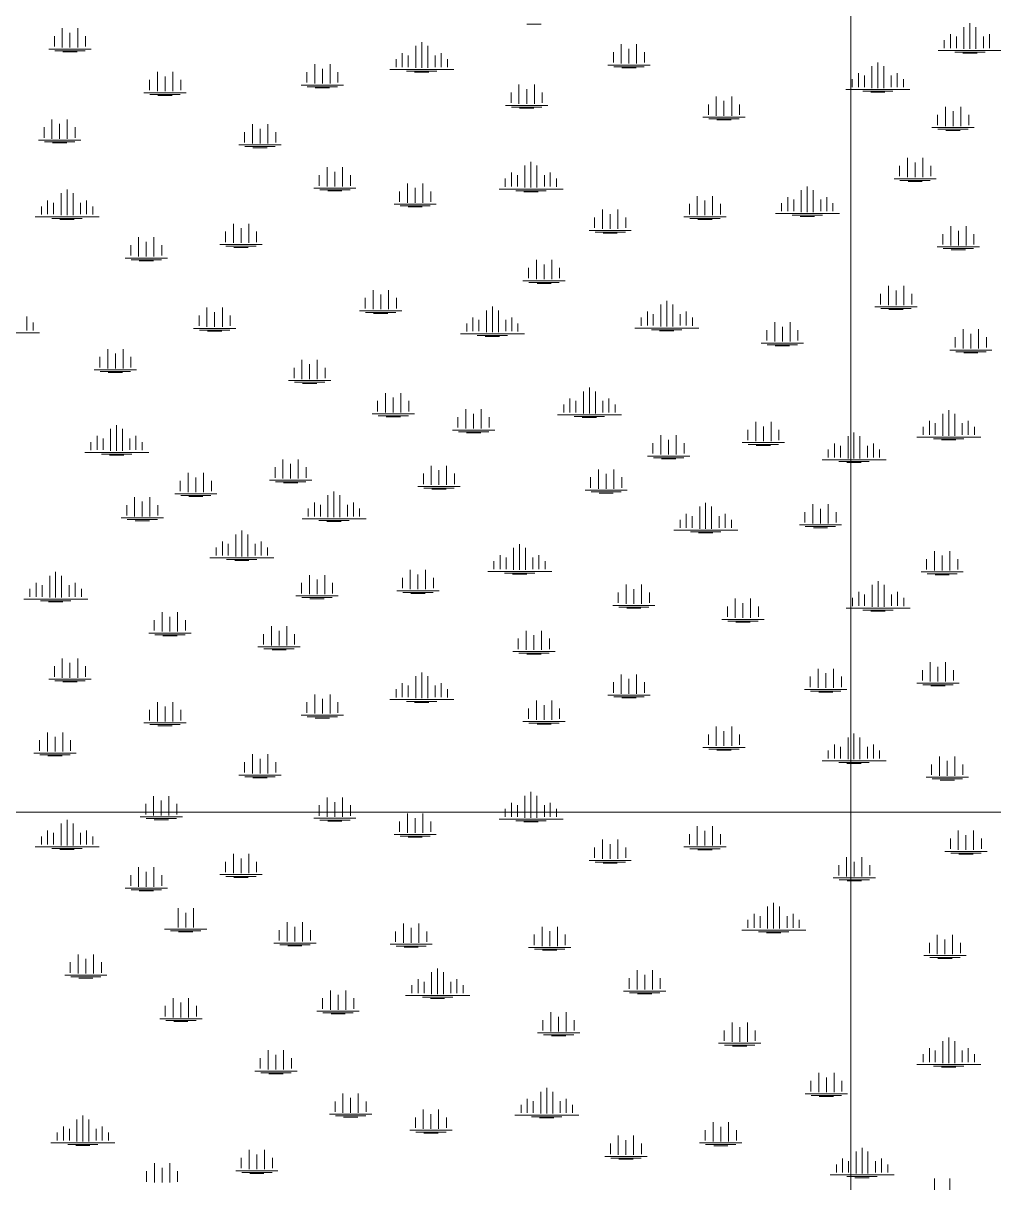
# Model space of a CAD drawing. Header units: metres. Extents: x 405809 to 420020, y 8257398 to 8272141.
# Drawn here: x 407030 to 408168, y 8262566 to 8263924 of the extents above; entities that cross this region are included whole.
import ezdxf

# ---------------------------------------------------------------- set-up
doc = ezdxf.new("R2010")
doc.units = ezdxf.units.M
doc.layers.add('BOFEDALES', color=112, linetype='Continuous', lineweight=5)
doc.layers.add('COORDENADAS', color=30, linetype='Continuous', lineweight=5)

msp = doc.modelspace()

# ---------------------------------------------------------------- linework, layer by layer
at = {"layer": 'BOFEDALES'}
for p, q in [((407076.1, 8263895.9), (407076.1, 8263918.5)), ((407094.1, 8263895.9), (407094.1, 8263918.5)), ((407620.3, 8263923.3), (407637, 8263923.3)), ((408132.6, 8263894.3), (408132.6, 8263920)), ((408139.6, 8263894.3), (408139.6, 8263924.4)), ((408139.6, 8263894.3), (408139.6, 8263920)), ((408146.6, 8263894.3), (408146.6, 8263920)), ((407066.9, 8263909.3), (407066.9, 8263897)), ((407085.1, 8263895.9), (407085.1, 8263913.2)), ((407103.4, 8263909.3), (407103.4, 8263897)), ((407497.3, 8263872), (407497.3, 8263902.2)), ((408109.5, 8263904.7), (408109.5, 8263895.2)), ((408116.8, 8263911.7), (408116.8, 8263895.3)), ((408123.8, 8263908.8), (408123.8, 8263895.3)), ((408155.3, 8263908.8), (408155.3, 8263895.3)), ((408162.3, 8263911.7), (408162.3, 8263895.3)), ((407060.4, 8263894.1), (407109.9, 8263894.1)), ((407067.4, 8263892.1), (407102.9, 8263892.1)), ((407076.8, 8263890.9), (407093.5, 8263890.9)), ((407474.5, 8263889.5), (407474.5, 8263873.1)), ((407490.3, 8263872), (407490.3, 8263897.8)), ((407497.3, 8263872), (407497.3, 8263897.8)), ((407504.3, 8263872), (407504.3, 8263897.8)), ((407520, 8263889.5), (407520, 8263873.1)), ((407721.8, 8263890.6), (407721.8, 8263878.3)), ((407731, 8263877.2), (407731, 8263899.8)), ((407740, 8263877.2), (407740, 8263894.5)), ((407749, 8263877.2), (407749, 8263899.8)), ((407758.3, 8263890.6), (407758.3, 8263878.3)), ((408102.3, 8263892.5), (408177.2, 8263892.5)), ((408121.8, 8263890.5), (408157.3, 8263890.5)), ((408131.3, 8263889.2), (408147.9, 8263889.2)), ((407371.8, 8263853.8), (407371.8, 8263876.4)), ((407389.8, 8263853.8), (407389.8, 8263876.4)), ((407467.2, 8263882.4), (407467.2, 8263872.9)), ((407481.5, 8263886.6), (407481.5, 8263873.1)), ((407513, 8263886.6), (407513, 8263873.1)), ((407527.3, 8263882.4), (407527.3, 8263872.9)), ((407715.3, 8263875.4), (407764.8, 8263875.4)), ((408024.6, 8263848.5), (408024.6, 8263874.2)), ((408031.6, 8263848.5), (408031.6, 8263878.6)), ((408031.6, 8263848.5), (408031.6, 8263874.2)), ((408038.6, 8263848.5), (408038.6, 8263874.2)), ((407187.5, 8263844.8), (407187.5, 8263867.4)), ((407196.5, 8263844.8), (407196.5, 8263862.1)), ((407205.5, 8263844.8), (407205.5, 8263867.4)), ((407362.5, 8263867.1), (407362.5, 8263854.9)), ((407380.8, 8263853.8), (407380.8, 8263871)), ((407399, 8263867.1), (407399, 8263854.9)), ((407459.9, 8263870.2), (407534.9, 8263870.2)), ((407479.5, 8263868.2), (407515, 8263868.2)), ((407488.9, 8263867), (407505.6, 8263867)), ((407722.3, 8263873.4), (407757.8, 8263873.4)), ((407731.7, 8263872.2), (407748.4, 8263872.2)), ((408008.9, 8263865.9), (408008.9, 8263849.6)), ((408015.9, 8263863.1), (408015.9, 8263849.6)), ((408047.4, 8263863.1), (408047.4, 8263849.6)), ((408054.4, 8263865.9), (408054.4, 8263849.6)), ((407178.3, 8263858.1), (407178.3, 8263845.9)), ((407214.8, 8263858.1), (407214.8, 8263845.9)), ((407356, 8263852), (407405.5, 8263852)), ((407363, 8263850), (407398.5, 8263850)), ((407372.5, 8263848.7), (407389.1, 8263848.7)), ((407611.2, 8263830), (407611.2, 8263852.6)), ((407620.2, 8263830), (407620.2, 8263847.3)), ((407629.2, 8263830), (407629.2, 8263852.6)), ((407994.3, 8263846.7), (408069.3, 8263846.7)), ((408001.6, 8263858.9), (408001.6, 8263849.4)), ((408061.7, 8263858.9), (408061.7, 8263849.4)), ((407171.8, 8263843), (407221.3, 8263843)), ((407178.8, 8263841), (407214.3, 8263841)), ((407188.2, 8263839.7), (407204.8, 8263839.7)), ((407601.9, 8263843.3), (407601.9, 8263831.1)), ((407638.4, 8263843.3), (407638.4, 8263831.1)), ((407842.4, 8263816.1), (407842.4, 8263838.7)), ((407851.4, 8263816.1), (407851.4, 8263833.4)), ((407860.4, 8263816.1), (407860.4, 8263838.7)), ((408013.9, 8263844.7), (408049.4, 8263844.7)), ((408023.3, 8263843.5), (408040, 8263843.5)), ((407595.4, 8263828.2), (407644.9, 8263828.2)), ((407602.4, 8263826.2), (407637.9, 8263826.2)), ((407611.8, 8263825), (407628.5, 8263825)), ((407833.1, 8263829.4), (407833.1, 8263817.2)), ((407869.6, 8263829.4), (407869.6, 8263817.2)), ((408110.8, 8263804), (408110.8, 8263826.6)), ((408119.8, 8263804), (408119.8, 8263821.3)), ((408128.8, 8263804), (408128.8, 8263826.6)), ((407063.9, 8263789.2), (407063.9, 8263811.8)), ((407072.9, 8263789.2), (407072.9, 8263806.5)), ((407081.9, 8263789.2), (407081.9, 8263811.8)), ((407298.8, 8263783.7), (407298.8, 8263806.3)), ((407316.8, 8263783.7), (407316.8, 8263806.3)), ((407826.6, 8263814.3), (407876.1, 8263814.3)), ((407833.6, 8263812.3), (407869.1, 8263812.3)), ((407843, 8263811.1), (407859.7, 8263811.1)), ((408101.5, 8263817.3), (408101.5, 8263805.1)), ((408138.1, 8263817.3), (408138.1, 8263805.1)), ((407054.7, 8263802.6), (407054.7, 8263790.3)), ((407091.2, 8263802.6), (407091.2, 8263790.3)), ((407289.6, 8263797), (407289.6, 8263784.7)), ((407307.8, 8263783.7), (407307.8, 8263800.9)), ((407326.1, 8263797), (407326.1, 8263784.7)), ((408095, 8263802.2), (408144.6, 8263802.2)), ((408102, 8263800.2), (408137.6, 8263800.2)), ((408111.5, 8263798.9), (408128.1, 8263798.9)), ((407048.2, 8263787.4), (407097.7, 8263787.4)), ((407055.2, 8263785.4), (407090.7, 8263785.4)), ((407064.6, 8263784.2), (407081.3, 8263784.2)), ((407283.1, 8263781.9), (407332.6, 8263781.9)), ((407290.1, 8263779.9), (407325.6, 8263779.9)), ((407299.5, 8263778.6), (407316.2, 8263778.6)), ((408066.3, 8263744.1), (408066.3, 8263766.7)), ((408084.3, 8263744.1), (408084.3, 8263766.7)), ((407386.4, 8263733), (407386.4, 8263755.7)), ((407404.4, 8263733), (407404.4, 8263755.7)), ((407618.2, 8263732), (407618.2, 8263757.7)), ((407625.2, 8263732), (407625.2, 8263762.1)), ((407625.2, 8263732), (407625.2, 8263757.7)), ((407632.2, 8263732), (407632.2, 8263757.7)), ((408057.1, 8263757.4), (408057.1, 8263745.2)), ((408075.3, 8263744.1), (408075.3, 8263761.4)), ((408093.6, 8263757.4), (408093.6, 8263745.2)), ((407377.2, 8263746.4), (407377.2, 8263734.1)), ((407395.4, 8263733), (407395.4, 8263750.3)), ((407413.7, 8263746.4), (407413.7, 8263734.1)), ((407595.1, 8263742.4), (407595.1, 8263732.9)), ((407602.4, 8263749.4), (407602.4, 8263733)), ((407609.4, 8263746.5), (407609.4, 8263733)), ((407640.9, 8263746.5), (407640.9, 8263733)), ((407647.9, 8263749.4), (407647.9, 8263733)), ((407655.3, 8263742.4), (407655.3, 8263732.9)), ((408050.6, 8263742.3), (408100.1, 8263742.3)), ((408057.6, 8263740.3), (408093.1, 8263740.3)), ((408067, 8263739), (408083.7, 8263739)), ((407074.7, 8263699.5), (407074.7, 8263725.2)), ((407081.7, 8263699.5), (407081.7, 8263729.6)), ((407081.7, 8263699.5), (407081.7, 8263725.2)), ((407088.7, 8263699.5), (407088.7, 8263725.2)), ((407370.7, 8263731.3), (407420.2, 8263731.3)), ((407377.7, 8263729.3), (407413.2, 8263729.3)), ((407387.1, 8263728), (407403.8, 8263728)), ((407471.3, 8263727.5), (407471.3, 8263715.3)), ((407480.5, 8263714.2), (407480.5, 8263736.8)), ((407489.5, 8263714.2), (407489.5, 8263731.5)), ((407498.5, 8263714.2), (407498.5, 8263736.8)), ((407507.8, 8263727.5), (407507.8, 8263715.3)), ((407587.9, 8263730.2), (407662.8, 8263730.2)), ((407607.4, 8263728.2), (407642.9, 8263728.2)), ((407616.9, 8263726.9), (407633.5, 8263726.9)), ((407942, 8263703.2), (407942, 8263728.9)), ((407949, 8263703.2), (407949, 8263733.3)), ((407949, 8263703.2), (407949, 8263728.9)), ((407956, 8263703.2), (407956, 8263728.9)), ((407058.9, 8263716.9), (407058.9, 8263700.6)), ((407065.9, 8263714.1), (407065.9, 8263700.6)), ((407097.4, 8263714.1), (407097.4, 8263700.6)), ((407104.4, 8263716.9), (407104.4, 8263700.6)), ((407464.8, 8263712.4), (407514.3, 8263712.4)), ((407810.8, 8263712.8), (407810.8, 8263700.5)), ((407820.1, 8263699.4), (407820.1, 8263722)), ((407829.1, 8263699.4), (407829.1, 8263716.7)), ((407838.1, 8263699.4), (407838.1, 8263722)), ((407847.4, 8263712.8), (407847.4, 8263700.5)), ((407918.9, 8263713.6), (407918.9, 8263704.1)), ((407926.2, 8263720.6), (407926.2, 8263704.3)), ((407933.2, 8263717.8), (407933.2, 8263704.3)), ((407964.7, 8263717.8), (407964.7, 8263704.3)), ((407971.7, 8263720.6), (407971.7, 8263704.3)), ((407979, 8263713.6), (407979, 8263704.1)), ((407044.3, 8263697.7), (407119.3, 8263697.7)), ((407051.6, 8263709.9), (407051.6, 8263700.4)), ((407111.7, 8263709.9), (407111.7, 8263700.4)), ((407471.8, 8263710.4), (407507.3, 8263710.4)), ((407481.2, 8263709.2), (407497.8, 8263709.2)), ((407709, 8263683.6), (407709, 8263706.2)), ((407718, 8263683.6), (407718, 8263700.9)), ((407727, 8263683.6), (407727, 8263706.2)), ((407804.3, 8263697.6), (407853.9, 8263697.6)), ((407911.7, 8263701.4), (407986.6, 8263701.4)), ((407931.2, 8263699.4), (407966.7, 8263699.4)), ((407940.6, 8263698.2), (407957.3, 8263698.2)), ((407063.9, 8263695.7), (407099.4, 8263695.7)), ((407073.3, 8263694.5), (407090, 8263694.5)), ((407276.6, 8263667), (407276.6, 8263689.6)), ((407285.6, 8263667), (407285.6, 8263684.3)), ((407294.6, 8263667), (407294.6, 8263689.6)), ((407699.8, 8263696.9), (407699.8, 8263684.7)), ((407736.3, 8263696.9), (407736.3, 8263684.7)), ((407811.3, 8263695.6), (407846.9, 8263695.6)), ((407820.8, 8263694.4), (407837.4, 8263694.4)), ((408117, 8263664.2), (408117, 8263686.8)), ((408135, 8263664.2), (408135, 8263686.8)), ((407165.5, 8263651.2), (407165.5, 8263673.8)), ((407183.5, 8263651.2), (407183.5, 8263673.8)), ((407267.3, 8263680.3), (407267.3, 8263668.1)), ((407303.8, 8263680.3), (407303.8, 8263668.1)), ((407693.3, 8263681.8), (407742.8, 8263681.8)), ((407700.3, 8263679.8), (407735.8, 8263679.8)), ((407709.7, 8263678.6), (407726.3, 8263678.6)), ((408107.8, 8263677.5), (408107.8, 8263665.2)), ((408126, 8263664.2), (408126, 8263681.4)), ((408144.3, 8263677.5), (408144.3, 8263665.2)), ((407156.2, 8263664.5), (407156.2, 8263652.2)), ((407174.5, 8263651.2), (407174.5, 8263668.4)), ((407192.7, 8263664.5), (407192.7, 8263652.2)), ((407260.8, 8263665.2), (407310.3, 8263665.2)), ((407267.8, 8263663.2), (407303.3, 8263663.2)), ((407277.2, 8263661.9), (407293.9, 8263661.9)), ((408101.3, 8263662.4), (408150.8, 8263662.4)), ((408108.3, 8263660.4), (408143.8, 8263660.4)), ((408117.7, 8263659.1), (408134.4, 8263659.1)), ((407149.7, 8263649.4), (407199.2, 8263649.4)), ((407156.7, 8263647.4), (407192.2, 8263647.4)), ((407166.1, 8263646.1), (407182.8, 8263646.1)), ((407631.6, 8263624.5), (407631.6, 8263647.1)), ((407649.6, 8263624.5), (407649.6, 8263647.1)), ((407622.3, 8263637.8), (407622.3, 8263625.6)), ((407640.6, 8263624.5), (407640.6, 8263641.8)), ((407658.8, 8263637.8), (407658.8, 8263625.6)), ((407615.8, 8263622.7), (407665.3, 8263622.7)), ((407622.8, 8263620.7), (407658.3, 8263620.7)), ((407632.3, 8263619.5), (407648.9, 8263619.5)), ((408044.1, 8263594), (408044.1, 8263616.7)), ((408062.1, 8263594), (408062.1, 8263616.7)), ((407431, 8263602.6), (407431, 8263590.3)), ((407440.3, 8263589.3), (407440.3, 8263611.9)), ((407449.3, 8263589.3), (407449.3, 8263606.5)), ((407458.3, 8263589.3), (407458.3, 8263611.9)), ((407467.5, 8263602.6), (407467.5, 8263590.3)), ((408034.8, 8263607.4), (408034.8, 8263595.1)), ((408053.1, 8263594), (408053.1, 8263611.3)), ((408071.3, 8263607.4), (408071.3, 8263595.1)), ((407245.6, 8263568.7), (407245.6, 8263591.3)), ((407263.6, 8263568.7), (407263.6, 8263591.3)), ((407580, 8263562.4), (407580, 8263592.5)), ((407777.4, 8263569.2), (407777.4, 8263594.9)), ((407784.4, 8263569.2), (407784.4, 8263599.3)), ((407784.4, 8263569.2), (407784.4, 8263594.9)), ((407791.4, 8263569.2), (407791.4, 8263594.9)), ((408028.3, 8263592.3), (408077.8, 8263592.3)), ((408035.3, 8263590.3), (408070.8, 8263590.3)), ((408044.7, 8263589), (408061.4, 8263589)), ((407034.5, 8263580.9), (407034.5, 8263564.6)), ((407236.3, 8263582), (407236.3, 8263569.8)), ((407254.6, 8263568.7), (407254.6, 8263586)), ((407272.8, 8263582), (407272.8, 8263569.8)), ((407424.5, 8263587.5), (407474, 8263587.5)), ((407431.5, 8263585.5), (407467, 8263585.5)), ((407440.9, 8263584.2), (407457.6, 8263584.2)), ((407557.2, 8263579.8), (407557.2, 8263563.5)), ((407564.2, 8263576.9), (407564.2, 8263563.5)), ((407573, 8263562.4), (407573, 8263588.1)), ((407580, 8263562.4), (407580, 8263588.1)), ((407587, 8263562.4), (407587, 8263588.1)), ((407595.7, 8263576.9), (407595.7, 8263563.5)), ((407602.7, 8263579.8), (407602.7, 8263563.5)), ((407754.3, 8263579.6), (407754.3, 8263570.1)), ((407761.6, 8263586.6), (407761.6, 8263570.3)), ((407768.6, 8263583.7), (407768.6, 8263570.3)), ((407800.1, 8263583.7), (407800.1, 8263570.3)), ((407807.1, 8263586.6), (407807.1, 8263570.3)), ((407814.4, 8263579.6), (407814.4, 8263570.1)), ((406974.5, 8263561.7), (407049.4, 8263561.7)), ((407041.8, 8263573.9), (407041.8, 8263564.4)), ((407229.8, 8263566.9), (407279.3, 8263566.9)), ((407236.8, 8263564.9), (407272.3, 8263564.9)), ((407246.2, 8263563.7), (407262.9, 8263563.7)), ((407549.9, 8263572.8), (407549.9, 8263563.3)), ((407610, 8263572.8), (407610, 8263563.3)), ((407747, 8263567.4), (407822, 8263567.4)), ((407766.6, 8263565.4), (407802.1, 8263565.4)), ((407776, 8263564.2), (407792.7, 8263564.2)), ((407901.6, 8263564.9), (407901.6, 8263552.7)), ((407910.8, 8263551.6), (407910.8, 8263574.2)), ((407919.8, 8263551.6), (407919.8, 8263568.9)), ((407928.8, 8263551.6), (407928.8, 8263574.2)), ((407938.1, 8263564.9), (407938.1, 8263552.7)), ((408131.7, 8263543.4), (408131.7, 8263566)), ((408149.7, 8263543.4), (408149.7, 8263566)), ((407542.7, 8263560.6), (407617.6, 8263560.6)), ((407562.2, 8263558.6), (407597.7, 8263558.6)), ((407571.6, 8263557.4), (407588.3, 8263557.4)), ((407895.1, 8263549.8), (407944.6, 8263549.8)), ((407902.1, 8263547.8), (407937.6, 8263547.8)), ((408122.4, 8263556.8), (408122.4, 8263544.5)), ((408140.7, 8263543.4), (408140.7, 8263560.7)), ((408158.9, 8263556.8), (408158.9, 8263544.5)), ((407129.3, 8263520.1), (407129.3, 8263542.7)), ((407138.3, 8263520.1), (407138.3, 8263537.4)), ((407147.3, 8263520.1), (407147.3, 8263542.7)), ((407911.5, 8263546.5), (407928.2, 8263546.5)), ((408115.9, 8263541.6), (408165.4, 8263541.6)), ((408122.9, 8263539.6), (408158.4, 8263539.6)), ((408132.3, 8263538.4), (408149, 8263538.4)), ((407120, 8263533.5), (407120, 8263521.2)), ((407156.5, 8263533.5), (407156.5, 8263521.2)), ((407347.6, 8263520.9), (407347.6, 8263508.7)), ((407356.9, 8263507.6), (407356.9, 8263530.2)), ((407365.9, 8263507.6), (407365.9, 8263524.9)), ((407374.9, 8263507.6), (407374.9, 8263530.2)), ((407384.1, 8263520.9), (407384.1, 8263508.7)), ((407113.5, 8263518.3), (407163, 8263518.3)), ((407120.5, 8263516.3), (407156, 8263516.3)), ((407129.9, 8263515.1), (407146.6, 8263515.1)), ((407341.1, 8263505.8), (407390.6, 8263505.8)), ((407348.1, 8263503.8), (407383.6, 8263503.8)), ((407357.5, 8263502.5), (407374.2, 8263502.5)), ((407693.7, 8263467.4), (407693.7, 8263497.6)), ((407445.6, 8263481.9), (407445.6, 8263469.6)), ((407454.9, 8263468.5), (407454.9, 8263491.1)), ((407463.9, 8263468.5), (407463.9, 8263485.8)), ((407472.9, 8263468.5), (407472.9, 8263491.1)), ((407482.2, 8263481.9), (407482.2, 8263469.6)), ((407670.9, 8263484.9), (407670.9, 8263468.5)), ((407677.9, 8263482), (407677.9, 8263468.5)), ((407686.7, 8263467.4), (407686.7, 8263493.2)), ((407693.7, 8263467.4), (407693.7, 8263493.2)), ((407700.7, 8263467.4), (407700.7, 8263493.2)), ((407709.4, 8263482), (407709.4, 8263468.5)), ((407716.4, 8263484.9), (407716.4, 8263468.5)), ((407439.1, 8263466.7), (407488.7, 8263466.7)), ((407549, 8263449.7), (407549, 8263472.3)), ((407558, 8263449.7), (407558, 8263467)), ((407567, 8263449.7), (407567, 8263472.3)), ((407663.6, 8263477.8), (407663.6, 8263468.3)), ((407723.7, 8263477.8), (407723.7, 8263468.3)), ((408107.8, 8263441.2), (408107.8, 8263466.9)), ((408114.8, 8263441.2), (408114.8, 8263471.3)), ((408114.8, 8263441.2), (408114.8, 8263466.9)), ((408121.8, 8263441.2), (408121.8, 8263466.9)), ((407139.7, 8263423.4), (407139.7, 8263453.6)), ((407446.1, 8263464.7), (407481.7, 8263464.7)), ((407455.6, 8263463.5), (407472.2, 8263463.5)), ((407539.7, 8263463), (407539.7, 8263450.8)), ((407576.2, 8263463), (407576.2, 8263450.8)), ((407656.3, 8263465.7), (407731.3, 8263465.7)), ((407675.9, 8263463.7), (407711.4, 8263463.7)), ((407685.3, 8263462.4), (407702, 8263462.4)), ((407888.6, 8263434.9), (407888.6, 8263457.5)), ((407906.6, 8263434.9), (407906.6, 8263457.5)), ((408092, 8263458.6), (408092, 8263442.3)), ((408099, 8263455.8), (408099, 8263442.3)), ((408130.5, 8263455.8), (408130.5, 8263442.3)), ((408137.5, 8263458.6), (408137.5, 8263442.3)), ((407116.9, 8263440.9), (407116.9, 8263424.5)), ((407132.7, 8263423.4), (407132.7, 8263449.2)), ((407139.7, 8263423.4), (407139.7, 8263449.2)), ((407146.7, 8263423.4), (407146.7, 8263449.2)), ((407162.4, 8263440.9), (407162.4, 8263424.5)), ((407533.2, 8263447.9), (407582.7, 8263447.9)), ((407540.2, 8263445.9), (407575.7, 8263445.9)), ((407549.7, 8263444.7), (407566.3, 8263444.7)), ((407777.5, 8263419.1), (407777.5, 8263441.7)), ((407795.5, 8263419.1), (407795.5, 8263441.7)), ((407879.3, 8263448.2), (407879.3, 8263436)), ((407897.6, 8263434.9), (407897.6, 8263452.2)), ((407915.8, 8263448.2), (407915.8, 8263436)), ((407996.7, 8263414.7), (407996.7, 8263440.5)), ((408003.7, 8263414.7), (408003.7, 8263444.9)), ((408003.7, 8263414.7), (408003.7, 8263440.5)), ((408010.7, 8263414.7), (408010.7, 8263440.5)), ((408077.4, 8263439.4), (408152.4, 8263439.4)), ((408084.7, 8263451.6), (408084.7, 8263442.1)), ((408144.8, 8263451.6), (408144.8, 8263442.1)), ((407109.6, 8263433.8), (407109.6, 8263424.3)), ((407123.9, 8263438), (407123.9, 8263424.5)), ((407155.4, 8263438), (407155.4, 8263424.5)), ((407169.8, 8263433.8), (407169.8, 8263424.3)), ((407768.2, 8263432.4), (407768.2, 8263420.2)), ((407786.5, 8263419.1), (407786.5, 8263436.4)), ((407804.7, 8263432.4), (407804.7, 8263420.2)), ((407872.8, 8263433.1), (407922.3, 8263433.1)), ((407879.8, 8263431.1), (407915.3, 8263431.1)), ((407889.2, 8263429.9), (407905.9, 8263429.9)), ((407980.9, 8263432.2), (407980.9, 8263415.8)), ((407987.9, 8263429.3), (407987.9, 8263415.8)), ((408019.4, 8263429.3), (408019.4, 8263415.8)), ((408026.4, 8263432.2), (408026.4, 8263415.8)), ((408097, 8263437.4), (408132.5, 8263437.4)), ((408106.4, 8263436.2), (408123.1, 8263436.2)), ((407102.4, 8263421.7), (407177.3, 8263421.7)), ((407121.9, 8263419.7), (407157.4, 8263419.7)), ((407131.4, 8263418.4), (407148, 8263418.4)), ((407334.6, 8263390.9), (407334.6, 8263413.5)), ((407352.6, 8263390.9), (407352.6, 8263413.5)), ((407761.7, 8263417.3), (407811.2, 8263417.3)), ((407768.7, 8263415.3), (407804.2, 8263415.3)), ((407778.1, 8263414), (407794.8, 8263414)), ((407966.3, 8263412.9), (408041.3, 8263412.9)), ((407973.6, 8263425.1), (407973.6, 8263415.6)), ((408033.7, 8263425.1), (408033.7, 8263415.6)), ((407325.4, 8263404.2), (407325.4, 8263392)), ((407343.6, 8263390.9), (407343.6, 8263408.2)), ((407361.9, 8263404.2), (407361.9, 8263392)), ((407508.4, 8263383.5), (407508.4, 8263406.1)), ((407517.4, 8263383.5), (407517.4, 8263400.8)), ((407526.4, 8263383.5), (407526.4, 8263406.1)), ((407704.4, 8263379.1), (407704.4, 8263401.7)), ((407722.4, 8263379.1), (407722.4, 8263401.7)), ((407985.9, 8263410.9), (408021.4, 8263410.9)), ((407995.3, 8263409.7), (408012, 8263409.7)), ((407214.3, 8263388.4), (407214.3, 8263376.2)), ((407223.5, 8263375.1), (407223.5, 8263397.7)), ((407232.5, 8263375.1), (407232.5, 8263392.4)), ((407241.5, 8263375.1), (407241.5, 8263397.7)), ((407250.8, 8263388.4), (407250.8, 8263376.2)), ((407318.9, 8263389.1), (407368.4, 8263389.1)), ((407325.9, 8263387.1), (407361.4, 8263387.1)), ((407335.3, 8263385.9), (407351.9, 8263385.9)), ((407499.2, 8263396.8), (407499.2, 8263384.6)), ((407535.7, 8263396.8), (407535.7, 8263384.6)), ((407695.1, 8263392.5), (407695.1, 8263380.2)), ((407713.4, 8263379.1), (407713.4, 8263396.4)), ((407731.6, 8263392.5), (407731.6, 8263380.2)), ((407207.8, 8263373.3), (407257.3, 8263373.3)), ((407214.8, 8263371.3), (407250.3, 8263371.3)), ((407387.4, 8263345.7), (407387.4, 8263371.4)), ((407394.4, 8263345.7), (407394.4, 8263375.8)), ((407394.4, 8263345.7), (407394.4, 8263371.4)), ((407401.4, 8263345.7), (407401.4, 8263371.4)), ((407492.7, 8263381.7), (407542.2, 8263381.7)), ((407499.7, 8263379.7), (407535.2, 8263379.7)), ((407509.1, 8263378.5), (407525.7, 8263378.5)), ((407688.6, 8263377.3), (407738.1, 8263377.3)), ((407695.6, 8263375.3), (407731.1, 8263375.3)), ((407705, 8263374.1), (407721.7, 8263374.1)), ((407151.6, 8263360), (407151.6, 8263347.8)), ((407160.8, 8263346.7), (407160.8, 8263369.3)), ((407169.8, 8263346.7), (407169.8, 8263364)), ((407178.8, 8263346.7), (407178.8, 8263369.3)), ((407188.1, 8263360), (407188.1, 8263347.8)), ((407224.2, 8263370), (407240.8, 8263370)), ((407371.6, 8263363.1), (407371.6, 8263346.7)), ((407378.6, 8263360.2), (407378.6, 8263346.7)), ((407410.1, 8263360.2), (407410.1, 8263346.7)), ((407417.1, 8263363.1), (407417.1, 8263346.7)), ((407822.9, 8263332.3), (407822.9, 8263358.1)), ((407829.9, 8263332.3), (407829.9, 8263362.5)), ((407829.9, 8263332.3), (407829.9, 8263358.1)), ((407836.9, 8263332.3), (407836.9, 8263358.1)), ((407955.5, 8263338.5), (407955.5, 8263361.1)), ((407973.5, 8263338.5), (407973.5, 8263361.1)), ((407145.1, 8263344.9), (407194.6, 8263344.9)), ((407357, 8263343.9), (407432, 8263343.9)), ((407364.3, 8263356.1), (407364.3, 8263346.6)), ((407424.4, 8263356.1), (407424.4, 8263346.6)), ((407807.2, 8263349.8), (407807.2, 8263333.4)), ((407814.2, 8263346.9), (407814.2, 8263333.4)), ((407845.7, 8263346.9), (407845.7, 8263333.4)), ((407852.7, 8263349.8), (407852.7, 8263333.4)), ((407946.2, 8263351.8), (407946.2, 8263339.5)), ((407964.5, 8263338.5), (407964.5, 8263355.7)), ((407982.7, 8263351.8), (407982.7, 8263339.5)), ((407152.1, 8263342.9), (407187.6, 8263342.9)), ((407161.5, 8263341.6), (407178.1, 8263341.6)), ((407376.6, 8263341.9), (407412.1, 8263341.9)), ((407386, 8263340.6), (407402.7, 8263340.6)), ((407792.6, 8263330.6), (407867.6, 8263330.6)), ((407799.9, 8263342.8), (407799.9, 8263333.3)), ((407860, 8263342.8), (407860, 8263333.3)), ((407939.7, 8263336.7), (407989.2, 8263336.7)), ((407946.7, 8263334.7), (407982.2, 8263334.7)), ((407956.1, 8263333.4), (407972.8, 8263333.4)), ((407263.6, 8263317.3), (407263.6, 8263301)), ((407279.4, 8263299.9), (407279.4, 8263325.6)), ((407286.4, 8263299.9), (407286.4, 8263330)), ((407286.4, 8263299.9), (407286.4, 8263325.6)), ((407293.4, 8263299.9), (407293.4, 8263325.6)), ((407309.2, 8263317.3), (407309.2, 8263301)), ((407812.2, 8263328.6), (407847.7, 8263328.6)), ((407821.6, 8263327.3), (407838.3, 8263327.3)), ((407256.3, 8263310.3), (407256.3, 8263300.8)), ((407270.6, 8263314.5), (407270.6, 8263301)), ((407302.2, 8263314.5), (407302.2, 8263301)), ((407316.5, 8263310.3), (407316.5, 8263300.8)), ((407604.8, 8263283.9), (407604.8, 8263309.7)), ((407611.8, 8263283.9), (407611.8, 8263314.1)), ((407611.8, 8263283.9), (407611.8, 8263309.7)), ((407618.8, 8263283.9), (407618.8, 8263309.7)), ((408098, 8263283.4), (408098, 8263306)), ((408116, 8263283.4), (408116, 8263306)), ((407249.1, 8263298.1), (407324, 8263298.1)), ((407268.6, 8263296.1), (407304.2, 8263296.1)), ((407278.1, 8263294.9), (407294.7, 8263294.9)), ((407581.8, 8263294.4), (407581.8, 8263284.9)), ((407589.1, 8263301.4), (407589.1, 8263285)), ((407596.1, 8263298.5), (407596.1, 8263285)), ((407627.6, 8263298.5), (407627.6, 8263285)), ((407634.6, 8263301.4), (407634.6, 8263285)), ((407641.9, 8263294.4), (407641.9, 8263284.9)), ((408088.8, 8263296.7), (408088.8, 8263284.5)), ((408107, 8263283.4), (408107, 8263300.7)), ((408125.3, 8263296.7), (408125.3, 8263284.5)), ((407061.3, 8263251.5), (407061.3, 8263277.2)), ((407068.3, 8263251.5), (407068.3, 8263281.6)), ((407068.3, 8263251.5), (407068.3, 8263277.2)), ((407075.3, 8263251.5), (407075.3, 8263277.2)), ((407365.6, 8263255.4), (407365.6, 8263278)), ((407383.6, 8263255.4), (407383.6, 8263278)), ((407483.8, 8263261.4), (407483.8, 8263284)), ((407492.8, 8263261.4), (407492.8, 8263278.6)), ((407501.8, 8263261.4), (407501.8, 8263284)), ((407574.5, 8263282.2), (407649.5, 8263282.2)), ((407594.1, 8263280.2), (407629.6, 8263280.2)), ((407603.5, 8263278.9), (407620.2, 8263278.9)), ((408082.3, 8263281.6), (408131.8, 8263281.6)), ((408089.3, 8263279.6), (408124.8, 8263279.6)), ((408098.7, 8263278.4), (408115.3, 8263278.4)), ((407045.6, 8263268.9), (407045.6, 8263252.6)), ((407052.6, 8263266.1), (407052.6, 8263252.6)), ((407084.1, 8263266.1), (407084.1, 8263252.6)), ((407091.1, 8263268.9), (407091.1, 8263252.6)), ((407356.3, 8263268.7), (407356.3, 8263256.5)), ((407374.6, 8263255.4), (407374.6, 8263272.7)), ((407392.8, 8263268.7), (407392.8, 8263256.5)), ((407474.6, 8263274.7), (407474.6, 8263262.5)), ((407511.1, 8263274.7), (407511.1, 8263262.5)), ((407736.7, 8263244.2), (407736.7, 8263266.8)), ((407754.7, 8263244.2), (407754.7, 8263266.8)), ((408024.9, 8263240.8), (408024.9, 8263266.5)), ((408031.9, 8263240.8), (408031.9, 8263270.9)), ((408031.9, 8263240.8), (408031.9, 8263266.5)), ((408038.9, 8263240.8), (408038.9, 8263266.5)), ((407031, 8263249.7), (407105.9, 8263249.7)), ((407038.2, 8263261.9), (407038.2, 8263252.4)), ((407098.4, 8263261.9), (407098.4, 8263252.4)), ((407349.8, 8263253.6), (407399.3, 8263253.6)), ((407356.8, 8263251.6), (407392.3, 8263251.6)), ((407366.2, 8263250.3), (407382.9, 8263250.3)), ((407468.1, 8263259.6), (407517.6, 8263259.6)), ((407475.1, 8263257.6), (407510.6, 8263257.6)), ((407484.5, 8263256.3), (407501.2, 8263256.3)), ((407727.5, 8263257.6), (407727.5, 8263245.3)), ((407745.7, 8263244.2), (407745.7, 8263261.5)), ((407764, 8263257.6), (407764, 8263245.3)), ((407864.6, 8263227.9), (407864.6, 8263250.5)), ((407882.6, 8263227.9), (407882.6, 8263250.5)), ((408001.8, 8263251.2), (408001.8, 8263241.7)), ((408009.2, 8263258.2), (408009.2, 8263241.9)), ((408016.2, 8263255.3), (408016.2, 8263241.9)), ((408047.7, 8263255.3), (408047.7, 8263241.9)), ((408054.7, 8263258.2), (408054.7, 8263241.9)), ((408062, 8263251.2), (408062, 8263241.7)), ((407050.6, 8263247.7), (407086.1, 8263247.7)), ((407060, 8263246.5), (407076.6, 8263246.5)), ((407721, 8263242.4), (407770.5, 8263242.4)), ((407728, 8263240.4), (407763.5, 8263240.4)), ((407737.4, 8263239.2), (407754, 8263239.2)), ((407855.4, 8263241.3), (407855.4, 8263229)), ((407873.6, 8263227.9), (407873.6, 8263245.2)), ((407891.9, 8263241.3), (407891.9, 8263229)), ((407994.6, 8263239), (408069.5, 8263239)), ((408014.2, 8263237), (408049.7, 8263237)), ((408023.6, 8263235.7), (408040.2, 8263235.7)), ((407183.9, 8263225.1), (407183.9, 8263212.9)), ((407193.2, 8263211.8), (407193.2, 8263234.4)), ((407202.2, 8263211.8), (407202.2, 8263229.1)), ((407211.2, 8263211.8), (407211.2, 8263234.4)), ((407220.4, 8263225.1), (407220.4, 8263212.9)), ((407848.9, 8263226.1), (407898.4, 8263226.1)), ((407855.9, 8263224.1), (407891.4, 8263224.1)), ((407865.3, 8263222.9), (407882, 8263222.9)), ((407177.4, 8263210), (407226.9, 8263210)), ((407184.4, 8263208), (407219.9, 8263208)), ((407311.8, 8263208.8), (407311.8, 8263196.6)), ((407321.1, 8263195.5), (407321.1, 8263218.1)), ((407330.1, 8263195.5), (407330.1, 8263212.8)), ((407339.1, 8263195.5), (407339.1, 8263218.1)), ((407348.3, 8263208.8), (407348.3, 8263196.6)), ((407619.7, 8263190.2), (407619.7, 8263212.8)), ((407637.7, 8263190.2), (407637.7, 8263212.8)), ((407193.9, 8263206.7), (407210.5, 8263206.7)), ((407610.4, 8263203.5), (407610.4, 8263191.3)), ((407628.7, 8263190.2), (407628.7, 8263207.4)), ((407646.9, 8263203.5), (407646.9, 8263191.3)), ((407305.3, 8263193.7), (407354.8, 8263193.7)), ((407312.3, 8263191.7), (407347.8, 8263191.7)), ((407321.8, 8263190.4), (407338.4, 8263190.4)), ((407603.9, 8263188.4), (407653.4, 8263188.4)), ((407610.9, 8263186.4), (407646.4, 8263186.4)), ((407620.3, 8263185.1), (407637, 8263185.1)), ((407066.9, 8263171.1), (407066.9, 8263158.8)), ((407076.1, 8263157.7), (407076.1, 8263180.3)), ((407085.1, 8263157.7), (407085.1, 8263175)), ((407094.1, 8263157.7), (407094.1, 8263180.3)), ((407103.4, 8263171.1), (407103.4, 8263158.8)), ((407961.7, 8263145.7), (407961.7, 8263168.3)), ((407979.7, 8263145.7), (407979.7, 8263168.3)), ((408093, 8263153.2), (408093, 8263175.8)), ((408102, 8263153.2), (408102, 8263170.5)), ((408111, 8263153.2), (408111, 8263175.8)), ((407060.4, 8263155.9), (407109.9, 8263155.9)), ((407067.4, 8263153.9), (407102.9, 8263153.9)), ((407490.3, 8263133.8), (407490.3, 8263159.5)), ((407497.3, 8263133.8), (407497.3, 8263164)), ((407497.3, 8263133.8), (407497.3, 8263159.5)), ((407504.3, 8263133.8), (407504.3, 8263159.5)), ((407731, 8263139), (407731, 8263161.6)), ((407740, 8263139), (407740, 8263156.3)), ((407749, 8263139), (407749, 8263161.6)), ((407952.4, 8263159), (407952.4, 8263146.8)), ((407970.7, 8263145.7), (407970.7, 8263163)), ((407988.9, 8263159), (407988.9, 8263146.8)), ((408083.8, 8263166.5), (408083.8, 8263154.3)), ((408120.3, 8263166.5), (408120.3, 8263154.3)), ((407076.8, 8263152.7), (407093.5, 8263152.7)), ((407467.2, 8263144.2), (407467.2, 8263134.7)), ((407474.5, 8263151.2), (407474.5, 8263134.9)), ((407481.5, 8263148.4), (407481.5, 8263134.9)), ((407513, 8263148.4), (407513, 8263134.9)), ((407520, 8263151.2), (407520, 8263134.9)), ((407527.3, 8263144.2), (407527.3, 8263134.7)), ((407721.8, 8263152.4), (407721.8, 8263140.1)), ((407758.3, 8263152.4), (407758.3, 8263140.1)), ((407945.9, 8263143.9), (407995.4, 8263143.9)), ((407952.9, 8263141.9), (407988.4, 8263141.9)), ((407962.4, 8263140.6), (407979, 8263140.6)), ((408077.3, 8263151.4), (408126.8, 8263151.4)), ((408084.3, 8263149.4), (408119.8, 8263149.4)), ((408093.7, 8263148.1), (408110.4, 8263148.1)), ((407187.5, 8263106.6), (407187.5, 8263129.2)), ((407205.5, 8263106.6), (407205.5, 8263129.2)), ((407362.5, 8263128.9), (407362.5, 8263116.6)), ((407371.8, 8263115.6), (407371.8, 8263138.2)), ((407380.8, 8263115.6), (407380.8, 8263132.8)), ((407389.8, 8263115.6), (407389.8, 8263138.2)), ((407399, 8263128.9), (407399, 8263116.6)), ((407459.9, 8263132), (407534.9, 8263132)), ((407479.5, 8263130), (407515, 8263130)), ((407488.9, 8263128.8), (407505.6, 8263128.8)), ((407631.6, 8263108.4), (407631.6, 8263131)), ((407649.6, 8263108.4), (407649.6, 8263131)), ((407715.3, 8263137.2), (407764.8, 8263137.2)), ((407722.3, 8263135.2), (407757.8, 8263135.2)), ((407731.7, 8263134), (407748.4, 8263134)), ((407178.3, 8263119.9), (407178.3, 8263107.7)), ((407196.5, 8263106.6), (407196.5, 8263123.8)), ((407214.8, 8263119.9), (407214.8, 8263107.7)), ((407356, 8263113.8), (407405.5, 8263113.8)), ((407622.3, 8263121.7), (407622.3, 8263109.5)), ((407640.6, 8263108.4), (407640.6, 8263125.7)), ((407658.8, 8263121.7), (407658.8, 8263109.5)), ((407171.8, 8263104.8), (407221.3, 8263104.8)), ((407178.8, 8263102.8), (407214.3, 8263102.8)), ((407188.2, 8263101.5), (407204.8, 8263101.5)), ((407363, 8263111.8), (407398.5, 8263111.8)), ((407372.5, 8263110.5), (407389.1, 8263110.5)), ((407615.8, 8263106.6), (407665.3, 8263106.6)), ((407622.8, 8263104.6), (407658.3, 8263104.6)), ((407632.3, 8263103.3), (407648.9, 8263103.3)), ((407842.4, 8263077.9), (407842.4, 8263100.5)), ((407860.4, 8263077.9), (407860.4, 8263100.5)), ((407058.6, 8263071.1), (407058.6, 8263093.7)), ((407067.6, 8263071.1), (407067.6, 8263088.3)), ((407076.6, 8263071.1), (407076.6, 8263093.7)), ((407833.1, 8263091.2), (407833.1, 8263079)), ((407851.4, 8263077.9), (407851.4, 8263095.2)), ((407869.6, 8263091.2), (407869.6, 8263079)), ((407996.7, 8263062.1), (407996.7, 8263087.8)), ((408003.7, 8263062.1), (408003.7, 8263092.3)), ((408003.7, 8263062.1), (408003.7, 8263087.8)), ((408010.7, 8263062.1), (408010.7, 8263087.8)), ((407049.3, 8263084.4), (407049.3, 8263072.1)), ((407085.8, 8263084.4), (407085.8, 8263072.1)), ((407826.6, 8263076.1), (407876.1, 8263076.1)), ((407833.6, 8263074.1), (407869.1, 8263074.1)), ((407843, 8263072.9), (407859.7, 8263072.9)), ((407973.6, 8263072.5), (407973.6, 8263063)), ((407980.9, 8263079.5), (407980.9, 8263063.2)), ((407987.9, 8263076.7), (407987.9, 8263063.2)), ((408019.4, 8263076.7), (408019.4, 8263063.2)), ((408026.4, 8263079.5), (408026.4, 8263063.2)), ((408033.7, 8263072.5), (408033.7, 8263063)), ((407042.8, 8263069.3), (407092.3, 8263069.3)), ((407049.8, 8263067.3), (407085.3, 8263067.3)), ((407059.2, 8263066), (407075.9, 8263066)), ((407289.6, 8263058.8), (407289.6, 8263046.5)), ((407298.8, 8263045.4), (407298.8, 8263068.1)), ((407307.8, 8263045.4), (407307.8, 8263062.7)), ((407316.8, 8263045.4), (407316.8, 8263068.1)), ((407326.1, 8263058.8), (407326.1, 8263046.5)), ((407966.3, 8263060.3), (408041.3, 8263060.3)), ((408104, 8263042.9), (408104, 8263065.5)), ((408113, 8263042.9), (408113, 8263060.2)), ((408122, 8263042.9), (408122, 8263065.5)), ((407985.9, 8263058.3), (408021.4, 8263058.3)), ((407995.3, 8263057.1), (408012, 8263057.1)), ((408094.7, 8263056.2), (408094.7, 8263044)), ((408131.3, 8263056.2), (408131.3, 8263044)), ((407283.1, 8263043.7), (407332.6, 8263043.7)), ((407290.1, 8263041.7), (407325.6, 8263041.7)), ((407299.5, 8263040.4), (407316.2, 8263040.4)), ((408088.2, 8263041.1), (408137.8, 8263041.1)), ((408095.2, 8263039.1), (408130.8, 8263039.1)), ((408104.7, 8263037.8), (408121.3, 8263037.8)), ((407183.1, 8262996.4), (407183.1, 8263019.1)), ((407201.1, 8262996.4), (407201.1, 8263019.1)), ((407618.2, 8262993.7), (407618.2, 8263019.5)), ((407625.2, 8262993.7), (407625.2, 8263023.9)), ((407625.2, 8262993.7), (407625.2, 8263019.5)), ((407632.2, 8262993.7), (407632.2, 8263019.5)), ((407173.9, 8263009.8), (407173.9, 8262997.5)), ((407192.1, 8262996.4), (407192.1, 8263013.7)), ((407210.4, 8263009.8), (407210.4, 8262997.5)), ((407377.2, 8263008.2), (407377.2, 8262995.9)), ((407386.4, 8262994.8), (407386.4, 8263017.4)), ((407395.4, 8262994.8), (407395.4, 8263012.1)), ((407404.4, 8262994.8), (407404.4, 8263017.4)), ((407413.7, 8263008.2), (407413.7, 8262995.9)), ((407602.4, 8263011.2), (407602.4, 8262994.8)), ((407609.4, 8263008.3), (407609.4, 8262994.8)), ((407640.9, 8263008.3), (407640.9, 8262994.8)), ((407647.9, 8263011.2), (407647.9, 8262994.8)), ((407081.7, 8262961.3), (407081.7, 8262991.4)), ((407167.4, 8262994.7), (407216.9, 8262994.7)), ((407174.4, 8262992.7), (407209.9, 8262992.7)), ((407183.8, 8262991.4), (407200.5, 8262991.4)), ((407370.7, 8262993), (407420.2, 8262993)), ((407377.7, 8262991), (407413.2, 8262991)), ((407480.5, 8262976), (407480.5, 8262998.6)), ((407489.5, 8262976), (407489.5, 8262993.3)), ((407498.5, 8262976), (407498.5, 8262998.6)), ((407587.9, 8262992), (407662.8, 8262992)), ((407595.1, 8263004.2), (407595.1, 8262994.7)), ((407655.3, 8263004.2), (407655.3, 8262994.7)), ((407058.9, 8262978.7), (407058.9, 8262962.4)), ((407074.7, 8262961.3), (407074.7, 8262987)), ((407081.7, 8262961.3), (407081.7, 8262987)), ((407088.7, 8262961.3), (407088.7, 8262987)), ((407104.4, 8262978.7), (407104.4, 8262962.4)), ((407387.1, 8262989.8), (407403.8, 8262989.8)), ((407471.3, 8262989.3), (407471.3, 8262977.1)), ((407507.8, 8262989.3), (407507.8, 8262977.1)), ((407607.4, 8262990), (407642.9, 8262990)), ((407616.9, 8262988.7), (407633.5, 8262988.7)), ((407820.1, 8262961.2), (407820.1, 8262983.8)), ((407829.1, 8262961.2), (407829.1, 8262978.5)), ((407838.1, 8262961.2), (407838.1, 8262983.8)), ((408125.9, 8262956), (408125.9, 8262978.6)), ((408143.9, 8262956), (408143.9, 8262978.6)), ((407051.6, 8262971.7), (407051.6, 8262962.2)), ((407065.9, 8262975.8), (407065.9, 8262962.4)), ((407097.4, 8262975.8), (407097.4, 8262962.4)), ((407111.7, 8262971.7), (407111.7, 8262962.2)), ((407464.8, 8262974.2), (407514.3, 8262974.2)), ((407471.8, 8262972.2), (407507.3, 8262972.2)), ((407481.2, 8262971), (407497.8, 8262971)), ((407709, 8262945.4), (407709, 8262968)), ((407727, 8262945.4), (407727, 8262968)), ((407810.8, 8262974.5), (407810.8, 8262962.3)), ((407847.4, 8262974.5), (407847.4, 8262962.3)), ((408116.7, 8262969.3), (408116.7, 8262957.1)), ((408134.9, 8262956), (408134.9, 8262973.3)), ((408153.2, 8262969.3), (408153.2, 8262957.1)), ((407044.3, 8262959.5), (407119.3, 8262959.5)), ((407063.9, 8262957.5), (407099.4, 8262957.5)), ((407073.3, 8262956.3), (407090, 8262956.3)), ((407276.6, 8262928.8), (407276.6, 8262951.4)), ((407294.6, 8262928.8), (407294.6, 8262951.4)), ((407699.8, 8262958.7), (407699.8, 8262946.5)), ((407718, 8262945.4), (407718, 8262962.7)), ((407736.3, 8262958.7), (407736.3, 8262946.5)), ((407804.3, 8262959.4), (407853.9, 8262959.4)), ((407811.3, 8262957.4), (407846.9, 8262957.4)), ((407820.8, 8262956.2), (407837.4, 8262956.2)), ((408110.2, 8262954.2), (408159.7, 8262954.2)), ((408117.2, 8262952.2), (408152.7, 8262952.2)), ((408126.6, 8262950.9), (408143.2, 8262950.9)), ((407267.3, 8262942.1), (407267.3, 8262929.8)), ((407285.6, 8262928.8), (407285.6, 8262946)), ((407303.8, 8262942.1), (407303.8, 8262929.8)), ((407693.3, 8262943.6), (407742.8, 8262943.6)), ((407700.3, 8262941.6), (407735.8, 8262941.6)), ((407709.7, 8262940.4), (407726.3, 8262940.4)), ((407985.8, 8262938.2), (407985.8, 8262925.9)), ((407995, 8262924.9), (407995, 8262947.5)), ((408004, 8262924.9), (408004, 8262942.1)), ((408013, 8262924.9), (408013, 8262947.5)), ((408022.3, 8262938.2), (408022.3, 8262925.9)), ((407156.2, 8262926.3), (407156.2, 8262914)), ((407165.5, 8262912.9), (407165.5, 8262935.6)), ((407174.5, 8262912.9), (407174.5, 8262930.2)), ((407183.5, 8262912.9), (407183.5, 8262935.6)), ((407192.7, 8262926.3), (407192.7, 8262914)), ((407260.8, 8262927), (407310.3, 8262927)), ((407267.8, 8262925), (407303.3, 8262925)), ((407277.2, 8262923.7), (407293.9, 8262923.7)), ((407979.3, 8262923.1), (408028.8, 8262923.1)), ((407149.7, 8262911.2), (407199.2, 8262911.2)), ((407156.7, 8262909.2), (407192.2, 8262909.2)), ((407986.3, 8262921.1), (408021.8, 8262921.1)), ((407995.7, 8262919.8), (408012.4, 8262919.8)), ((407166.1, 8262907.9), (407182.8, 8262907.9)), ((407211.7, 8262865), (407211.7, 8262887.6)), ((407220.7, 8262865), (407220.7, 8262882.3)), ((407229.7, 8262865), (407229.7, 8262887.6)), ((407902.5, 8262863.8), (407902.5, 8262889.5)), ((407909.5, 8262863.8), (407909.5, 8262893.9)), ((407909.5, 8262863.8), (407909.5, 8262889.5)), ((407916.5, 8262863.8), (407916.5, 8262889.5)), ((407339.6, 8262848.7), (407339.6, 8262871.3)), ((407357.6, 8262848.7), (407357.6, 8262871.3)), ((407475.9, 8262847.2), (407475.9, 8262869.8)), ((407493.9, 8262847.2), (407493.9, 8262869.8)), ((407879.5, 8262874.2), (407879.5, 8262864.7)), ((407886.8, 8262881.2), (407886.8, 8262864.8)), ((407893.8, 8262878.3), (407893.8, 8262864.8)), ((407925.3, 8262878.3), (407925.3, 8262864.8)), ((407932.3, 8262881.2), (407932.3, 8262864.8)), ((407939.6, 8262874.2), (407939.6, 8262864.7)), ((407195.9, 8262863.2), (407245.4, 8262863.2)), ((407202.9, 8262861.2), (407238.4, 8262861.2)), ((407212.4, 8262860), (407229, 8262860)), ((407330.3, 8262862.1), (407330.3, 8262849.8)), ((407348.6, 8262848.7), (407348.6, 8262866)), ((407366.9, 8262862.1), (407366.9, 8262849.8)), ((407466.6, 8262860.5), (407466.6, 8262848.3)), ((407484.9, 8262847.2), (407484.9, 8262864.5)), ((407503.1, 8262860.5), (407503.1, 8262848.3)), ((407628.9, 8262856.8), (407628.9, 8262844.5)), ((407638.2, 8262843.4), (407638.2, 8262866)), ((407647.2, 8262843.4), (407647.2, 8262860.7)), ((407656.2, 8262843.4), (407656.2, 8262866)), ((407665.4, 8262856.8), (407665.4, 8262844.5)), ((407872.2, 8262862), (407947.2, 8262862)), ((407891.8, 8262860), (407927.3, 8262860)), ((407901.2, 8262858.7), (407917.9, 8262858.7)), ((408101.3, 8262833.8), (408101.3, 8262856.5)), ((408119.3, 8262833.8), (408119.3, 8262856.5)), ((407323.8, 8262846.9), (407373.4, 8262846.9)), ((407330.8, 8262844.9), (407366.4, 8262844.9)), ((407340.3, 8262843.7), (407356.9, 8262843.7)), ((407460.1, 8262845.4), (407509.6, 8262845.4)), ((407467.1, 8262843.4), (407502.6, 8262843.4)), ((407476.5, 8262842.2), (407493.2, 8262842.2)), ((407622.4, 8262841.6), (407671.9, 8262841.6)), ((408092.1, 8262847.2), (408092.1, 8262834.9)), ((408110.3, 8262833.8), (408110.3, 8262851.1)), ((408128.6, 8262847.2), (408128.6, 8262834.9)), ((407094.6, 8262811), (407094.6, 8262833.6)), ((407103.6, 8262811), (407103.6, 8262828.3)), ((407112.6, 8262811), (407112.6, 8262833.6)), ((407629.4, 8262839.6), (407664.9, 8262839.6)), ((407638.8, 8262838.4), (407655.5, 8262838.4)), ((408085.6, 8262832.1), (408135.1, 8262832.1)), ((408092.6, 8262830.1), (408128.1, 8262830.1)), ((408102, 8262828.8), (408118.7, 8262828.8)), ((407085.4, 8262824.3), (407085.4, 8262812.1)), ((407121.9, 8262824.3), (407121.9, 8262812.1)), ((407515.8, 8262787.1), (407515.8, 8262817.2)), ((407749.5, 8262792.3), (407749.5, 8262814.9)), ((407767.5, 8262792.3), (407767.5, 8262814.9)), ((407078.9, 8262809.2), (407128.4, 8262809.2)), ((407085.9, 8262807.2), (407121.4, 8262807.2)), ((407095.3, 8262805.9), (407112, 8262805.9)), ((407493, 8262804.5), (407493, 8262788.2)), ((407500, 8262801.6), (407500, 8262788.2)), ((407508.8, 8262787.1), (407508.8, 8262812.8)), ((407515.8, 8262787.1), (407515.8, 8262812.8)), ((407522.8, 8262787.1), (407522.8, 8262812.8)), ((407531.5, 8262801.6), (407531.5, 8262788.2)), ((407538.5, 8262804.5), (407538.5, 8262788.2)), ((407740.3, 8262805.6), (407740.3, 8262793.4)), ((407758.5, 8262792.3), (407758.5, 8262809.6)), ((407776.8, 8262805.6), (407776.8, 8262793.4)), ((407390.3, 8262768.8), (407390.3, 8262791.4)), ((407408.3, 8262768.8), (407408.3, 8262791.4)), ((407485.7, 8262797.5), (407485.7, 8262788)), ((407545.8, 8262797.5), (407545.8, 8262788)), ((407733.8, 8262790.5), (407783.3, 8262790.5)), ((407740.8, 8262788.5), (407776.3, 8262788.5)), ((407750.2, 8262787.2), (407766.9, 8262787.2)), ((407206, 8262759.8), (407206, 8262782.4)), ((407215, 8262759.8), (407215, 8262777.1)), ((407224, 8262759.8), (407224, 8262782.4)), ((407381, 8262782.1), (407381, 8262769.9)), ((407399.3, 8262768.8), (407399.3, 8262786.1)), ((407417.5, 8262782.1), (407417.5, 8262769.9)), ((407478.4, 8262785.3), (407553.4, 8262785.3)), ((407498, 8262783.3), (407533.5, 8262783.3)), ((407507.4, 8262782), (407524.1, 8262782)), ((407196.8, 8262773.2), (407196.8, 8262760.9)), ((407233.3, 8262773.2), (407233.3, 8262760.9)), ((407374.5, 8262767), (407424, 8262767)), ((407381.5, 8262765), (407417, 8262765)), ((407391, 8262763.8), (407407.6, 8262763.8)), ((407648.6, 8262743.3), (407648.6, 8262765.9)), ((407657.6, 8262743.3), (407657.6, 8262760.6)), ((407666.6, 8262743.3), (407666.6, 8262765.9)), ((407190.3, 8262758), (407239.8, 8262758)), ((407197.3, 8262756), (407232.8, 8262756)), ((407206.7, 8262754.8), (407223.3, 8262754.8)), ((407639.3, 8262756.6), (407639.3, 8262744.4)), ((407675.8, 8262756.6), (407675.8, 8262744.4)), ((407860.9, 8262731.1), (407860.9, 8262753.8)), ((407869.9, 8262731.1), (407869.9, 8262748.4)), ((407878.9, 8262731.1), (407878.9, 8262753.8)), ((407632.8, 8262741.5), (407682.3, 8262741.5)), ((407639.8, 8262739.5), (407675.3, 8262739.5)), ((407649.3, 8262738.2), (407665.9, 8262738.2)), ((407851.6, 8262744.5), (407851.6, 8262732.2)), ((407888.1, 8262744.5), (407888.1, 8262732.2)), ((408114.8, 8262706.3), (408114.8, 8262736.4)), ((407317.3, 8262698.7), (407317.3, 8262721.3)), ((407335.3, 8262698.7), (407335.3, 8262721.3)), ((407845.1, 8262729.4), (407894.6, 8262729.4)), ((407852.1, 8262727.4), (407887.6, 8262727.4)), ((407861.5, 8262726.1), (407878.2, 8262726.1)), ((408092, 8262723.7), (408092, 8262707.4)), ((408099, 8262720.9), (408099, 8262707.4)), ((408107.8, 8262706.3), (408107.8, 8262732)), ((408114.8, 8262706.3), (408114.8, 8262732)), ((408121.8, 8262706.3), (408121.8, 8262732)), ((408130.5, 8262720.9), (408130.5, 8262707.4)), ((408137.5, 8262723.7), (408137.5, 8262707.4)), ((407308.1, 8262712), (407308.1, 8262699.8)), ((407326.3, 8262698.7), (407326.3, 8262716)), ((407344.6, 8262712), (407344.6, 8262699.8)), ((408084.7, 8262716.7), (408084.7, 8262707.2)), ((408144.8, 8262716.7), (408144.8, 8262707.2)), ((407301.6, 8262696.9), (407351.1, 8262696.9)), ((407308.6, 8262694.9), (407344.1, 8262694.9)), ((407318, 8262693.7), (407334.7, 8262693.7)), ((407962.4, 8262672.1), (407962.4, 8262694.7)), ((407980.4, 8262672.1), (407980.4, 8262694.7)), ((408077.4, 8262704.5), (408152.4, 8262704.5)), ((408097, 8262702.5), (408132.5, 8262702.5)), ((408106.4, 8262701.3), (408123.1, 8262701.3)), ((407953.1, 8262685.4), (407953.1, 8262673.1)), ((407971.4, 8262672.1), (407971.4, 8262689.3)), ((407989.6, 8262685.4), (407989.6, 8262673.1)), ((407404.9, 8262648.1), (407404.9, 8262670.7)), ((407413.9, 8262648.1), (407413.9, 8262665.4)), ((407422.9, 8262648.1), (407422.9, 8262670.7)), ((407636.7, 8262647), (407636.7, 8262672.7)), ((407643.7, 8262647), (407643.7, 8262677.1)), ((407643.7, 8262647), (407643.7, 8262672.7)), ((407650.7, 8262647), (407650.7, 8262672.7)), ((407946.6, 8262670.3), (407996.1, 8262670.3)), ((407953.6, 8262668.3), (407989.1, 8262668.3)), ((407963, 8262667), (407979.7, 8262667)), ((407395.7, 8262661.4), (407395.7, 8262649.2)), ((407432.2, 8262661.4), (407432.2, 8262649.2)), ((407499, 8262629.3), (407499, 8262651.9)), ((407517, 8262629.3), (407517, 8262651.9)), ((407613.6, 8262657.4), (407613.6, 8262647.9)), ((407620.9, 8262664.4), (407620.9, 8262648.1)), ((407627.9, 8262661.5), (407627.9, 8262648.1)), ((407659.4, 8262661.5), (407659.4, 8262648.1)), ((407666.4, 8262664.4), (407666.4, 8262648.1)), ((407673.8, 8262657.4), (407673.8, 8262647.9)), ((407093.2, 8262614.5), (407093.2, 8262640.3)), ((407100.2, 8262614.5), (407100.2, 8262644.7)), ((407100.2, 8262614.5), (407100.2, 8262640.3)), ((407107.2, 8262614.5), (407107.2, 8262640.3)), ((407389.2, 8262646.3), (407438.7, 8262646.3)), ((407396.2, 8262644.3), (407431.7, 8262644.3)), ((407405.6, 8262643), (407422.3, 8262643)), ((407489.8, 8262642.6), (407489.8, 8262630.3)), ((407508, 8262629.3), (407508, 8262646.5)), ((407526.3, 8262642.6), (407526.3, 8262630.3)), ((407606.4, 8262645.2), (407681.3, 8262645.2)), ((407625.9, 8262643.2), (407661.4, 8262643.2)), ((407635.4, 8262642), (407652, 8262642)), ((407070.1, 8262625), (407070.1, 8262615.5)), ((407077.4, 8262632), (407077.4, 8262615.6)), ((407084.4, 8262629.1), (407084.4, 8262615.6)), ((407115.9, 8262629.1), (407115.9, 8262615.6)), ((407122.9, 8262632), (407122.9, 8262615.6)), ((407130.2, 8262625), (407130.2, 8262615.5)), ((407483.3, 8262627.5), (407532.8, 8262627.5)), ((407490.3, 8262625.5), (407525.8, 8262625.5)), ((407499.7, 8262624.2), (407516.3, 8262624.2)), ((407829.3, 8262627.8), (407829.3, 8262615.5)), ((407838.6, 8262614.5), (407838.6, 8262637.1)), ((407847.6, 8262614.5), (407847.6, 8262631.7)), ((407856.6, 8262614.5), (407856.6, 8262637.1)), ((407865.9, 8262627.8), (407865.9, 8262615.5)), ((407062.8, 8262612.8), (407137.8, 8262612.8)), ((407082.4, 8262610.8), (407117.9, 8262610.8)), ((407718.3, 8262612), (407718.3, 8262599.7)), ((407727.5, 8262598.6), (407727.5, 8262621.3)), ((407736.5, 8262598.6), (407736.5, 8262615.9)), ((407745.5, 8262598.6), (407745.5, 8262621.3)), ((407754.8, 8262612), (407754.8, 8262599.7)), ((407822.8, 8262612.7), (407872.4, 8262612.7)), ((407829.8, 8262610.7), (407865.4, 8262610.7)), ((407091.8, 8262609.5), (407108.5, 8262609.5)), ((407295.1, 8262582), (407295.1, 8262604.6)), ((407304.1, 8262582), (407304.1, 8262599.3)), ((407313.1, 8262582), (407313.1, 8262604.6)), ((407711.8, 8262596.9), (407761.3, 8262596.9)), ((407839.3, 8262609.4), (407855.9, 8262609.4)), ((408006.1, 8262577), (408006.1, 8262602.7)), ((408013.1, 8262577), (408013.1, 8262607.1)), ((408013.1, 8262577), (408013.1, 8262602.7)), ((408020.1, 8262577), (408020.1, 8262602.7)), ((407184, 8262566.2), (407184, 8262588.8)), ((407193, 8262566.2), (407193, 8262583.5)), ((407202, 8262566.2), (407202, 8262588.8)), ((407285.8, 8262595.3), (407285.8, 8262583.1)), ((407322.3, 8262595.3), (407322.3, 8262583.1)), ((407718.8, 8262594.9), (407754.3, 8262594.9)), ((407728.2, 8262593.6), (407744.8, 8262593.6)), ((407983.1, 8262587.4), (407983.1, 8262577.9)), ((407990.4, 8262594.4), (407990.4, 8262578.1)), ((407997.4, 8262591.5), (407997.4, 8262578.1)), ((408028.9, 8262591.5), (408028.9, 8262578.1)), ((408035.9, 8262594.4), (408035.9, 8262578.1)), ((408043.2, 8262587.4), (408043.2, 8262577.9)), ((407174.7, 8262579.5), (407174.7, 8262567.3)), ((407211.2, 8262579.5), (407211.2, 8262567.3)), ((407279.3, 8262580.2), (407328.8, 8262580.2)), ((407286.3, 8262578.2), (407321.8, 8262578.2)), ((407295.7, 8262577), (407312.4, 8262577)), ((407975.8, 8262575.2), (408050.8, 8262575.2)), ((407995.4, 8262573.2), (408030.9, 8262573.2)), ((408004.8, 8262571.9), (408021.5, 8262571.9)), ((408098, 8262548.5), (408098, 8262571.1)), ((408116, 8262548.5), (408116, 8262571.1))]:
    msp.add_line(p, q, dxfattribs=at)
at = {"layer": 'COORDENADAS'}
for p, q in [((408000, 8271350), (408000, 8257550)), ((406200, 8263000), (419600, 8263000))]:
    msp.add_line(p, q, dxfattribs=at)

doc.saveas('drawing.dxf')
